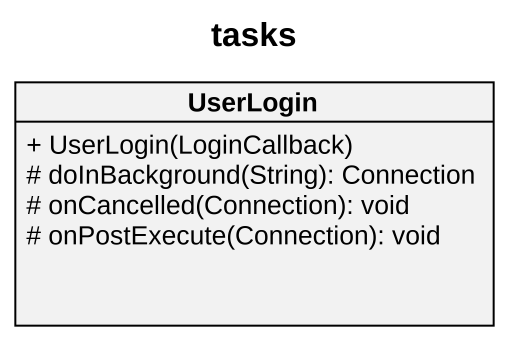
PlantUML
@startuml
title tasks
hide circle
hide empty members
skinparam classAttributeIconSize 0
class UserLogin {
  + UserLogin(LoginCallback)
  # doInBackground(String): Connection
  # onCancelled(Connection): void
  # onPostExecute(Connection): void
}
@enduml
